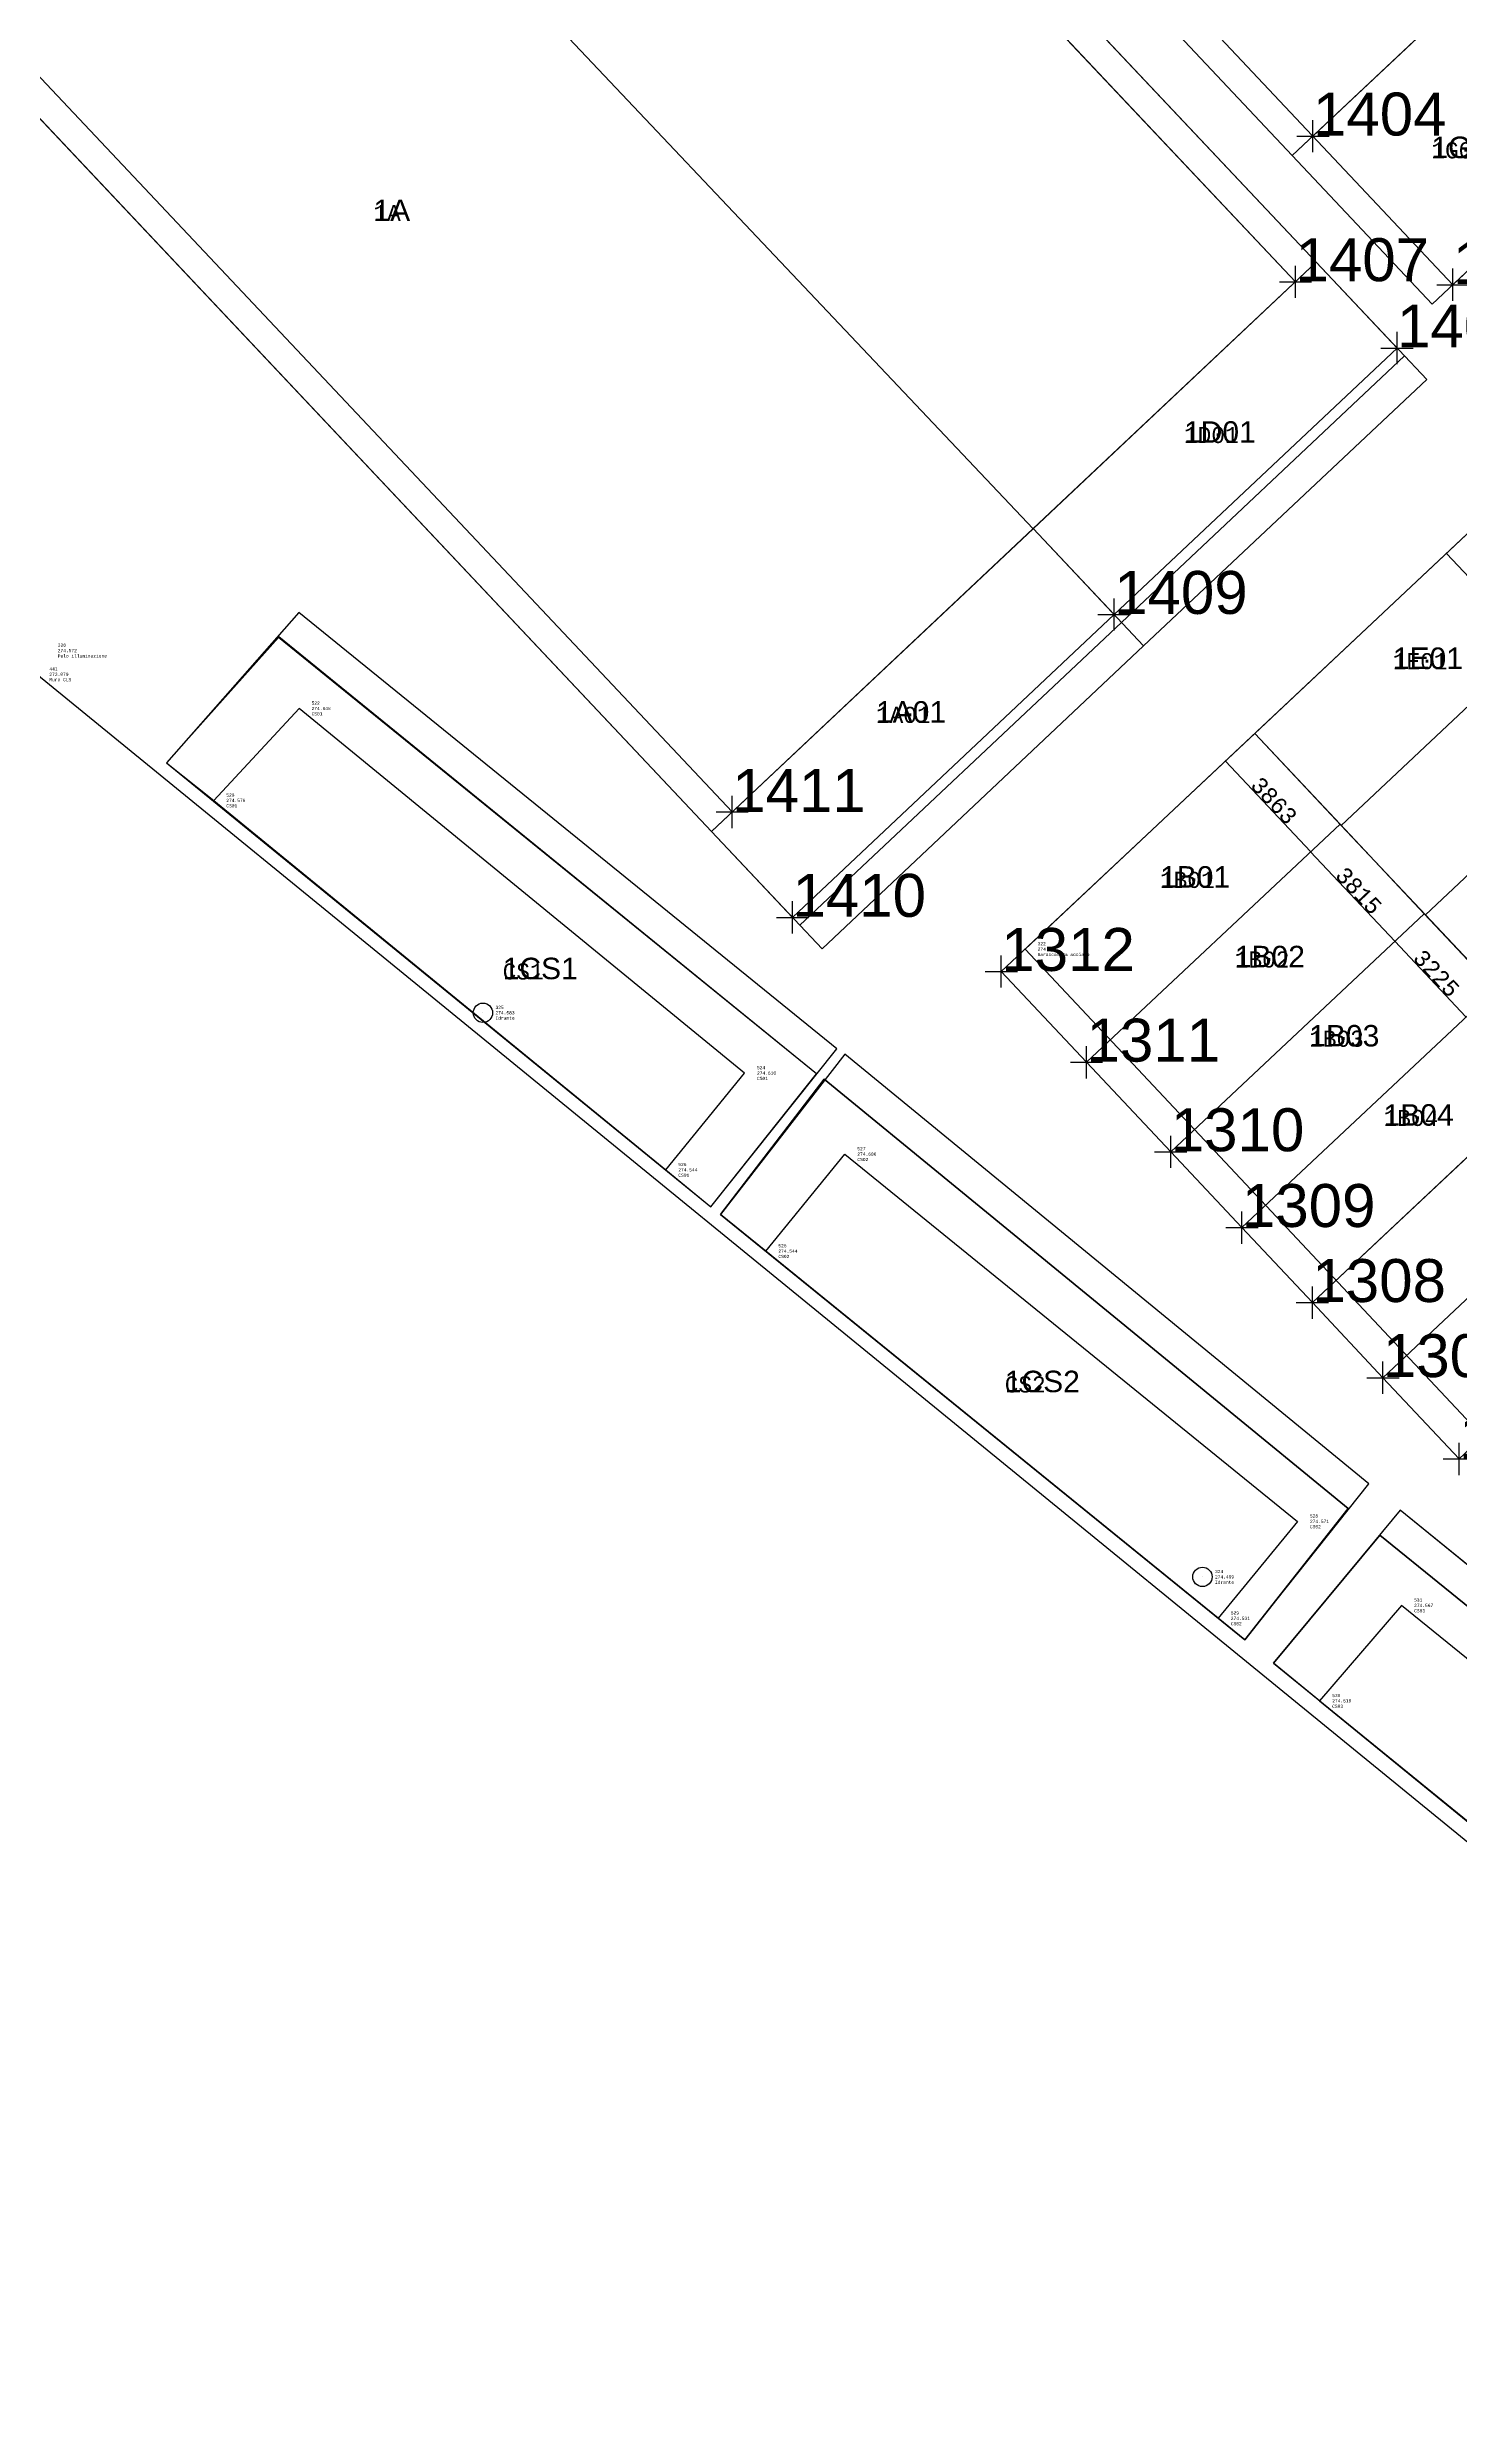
# Model space of a CAD drawing. Extents: x -1000 to 923337, y -63322 to 323191.
# Drawn here: x 99030 to 142833, y 56506 to 130046 of the extents above; entities that cross this region are included whole.
import ezdxf
from ezdxf.enums import TextEntityAlignment as Align

# ---------------------------------------------------------------- set-up
doc = ezdxf.new("R2010")
doc.units = 0
doc.header["$PDMODE"] = 35
doc.header["$PDSIZE"] = 1
for name, color, linetype in [('punti tracciati', 7, 'Continuous'), ('WF nome aree GPS', 7, 'Continuous'), ('WF nuovi punti', 6, 'Continuous'), ('WF quote', 7, 'Continuous'), ('WF_ingombro_stive_2', 1, 'Continuous'), ('WF_lato_di_accesso', 40, 'Continuous'), ('WF_nome_aree_GPS', 7, 'Continuous'), ('WF_tracciatura', 30, 'Continuous')]:
    doc.layers.add(name, color=color, linetype=linetype)
for name, color, linetype, lineweight in [('WF ingombro stive 2', 1, 'Continuous', 30), ('WF lato di accesso', 40, 'Continuous', 30), ('WF piazzole', 6, 'Continuous', 30), ('WF tracciatura', 30, 'Continuous', 30)]:
    doc.layers.add(name, color=color, linetype=linetype, lineweight=lineweight)
doc.layers.add('WF_piazzole', color=6, linetype='Continuous', plot=False)
doc.styles.add('FONTSTYLE_1', font='arial.ttf', dxfattribs={"height": 0.2})
doc.styles.add('FONTSTYLE_2', font='arial.ttf', dxfattribs={"height": 0.2})
doc.styles.get("Standard").update_dxf_attribs({"font": 'consola.ttf', "height": 500})
doc.dimstyles.new('ISO-25', dxfattribs={"dimtxt": 2.5, "dimasz": 2.5, "dimexe": 1.25, "dimexo": 0.625, "dimtad": 1, "dimtxsty": 'Standard', "dimcen": 2.5, "dimadec": 0, "dimazin": 0, "dimtfac": 1, "dimtmove": 0, "dimatfit": 3, "dimfxl": 1, "dimarcsym": 0})

# ---------------------------------------------------------------- blocks, each defined once
blk = doc.blocks.new('rilievo 2')
at = {"color": 8}
for p, q in [((194356, -478384), (190885, -482275)), ((211046, -491935), (194370, -478369)), ((190885, -482275), (192351, -483445, 2585)), ((207770, -496057, 2549), (211046, -491935)), ((208072, -496295, 2554), (211288, -492096)), ((211288, -492096), (227542, -505427)), ((206371, -494913, 2552), (207770, -496057, 2549)), ((209475, -497435, 2553), (208072, -496295, 2554)), ((227542, -505427), (224337, -509503, 675)), ((225219, -510224, 2528), (228525, -506247)), ((228525, -506247), (244998, -519666)), ((224337, -509503, 675), (223509, -508833, 2540)), ((226653, -511395, 2526), (225219, -510224, 2528))]:
    blk.add_line(p, q, dxfattribs=at)
blk.add_polyline3d([(161648, -448828, 1954), (186863, -479531, 1078), (241997, -524553, 234), (257566, -525503, 360), (287808, -502280, 2651), (311879, -483968, 2683), (320954, -477001, -331), (327105, -472296, -331), (335070, -466036, 2080), (354649, -449578, 2133), (314683, -397379, 2207), (310635, -400536, 2212), (303510, -391107, 2143), (295063, -397138, 2335), (271429, -369482, 1692), (264211, -374625, 1649), (263130, -375375, 1675), (222048, -404916, 2809)], dxfattribs=at)
blk.add_polyline3d([(255308, -498750, 2875), (247700, -505905, 3627), (245447, -503584, 3012), (241842, -506860, 2803), (235282, -499869, 2839), (231678, -503146, 2630), (217517, -488061, 2893), (232227, -474236, 2932)], close=True, dxfattribs=at)
at = {"color": 1}
for points in [[(194996, -480592, 2656), (192351, -483445, 2585), (206371, -494913, 2552), (208812, -491908, 2619)], [(209475, -497435, 2553), (211926, -494424, 2615), (225963, -505824, 2580), (223509, -508833, 2540)], [(229195, -508432, 2576), (226653, -511395, 2526), (240576, -522767, 2510), (243152, -519755, 2596)]]:
    blk.add_polyline3d(points, close=True, dxfattribs=at)
for centre in [(200700, -490037, 2592), (223019, -507547, 2507)]:
    blk.add_circle(centre, 300, dxfattribs=at)
at = {"color": 8}
for p in [(194996, -480592, 2656), (192351, -483445, 2585), (217517, -488061, 2893), (200700, -490037, 2592), (208812, -491908, 2619), (206371, -494913, 2552), (211926, -494424, 2615), (209475, -497435, 2553), (225963, -505824, 2580), (223019, -507547, 2507), (223509, -508833, 2540), (229195, -508432, 2576), (226653, -511395, 2526)]:
    blk.add_point(p, dxfattribs=at)
for s, p in [('326', (187512, -478628, 2580)), ('441', (187252, -479364, 1078)), ('274.572', (187512, -478795, 2580)), ('Palo illuminazione', (187512, -478961, 2580)), ('Muro CLS', (187252, -479697, 1078)), ('273.070', (187252, -479531, 1078)), ('CS01', (195385, -480758, 2656)), ('522', (195385, -480425, 2656)), ('274.648', (195385, -480592, 2656)), ('CS01', (192740, -483612, 2585)), ('523', (192740, -483278, 2585)), ('274.576', (192740, -483445, 2585)), ('322', (217906, -487894, 2893)), ('274.885', (217906, -488061, 2893)), ('Baraccatura acciaio', (217906, -488228, 2893)), ('325', (201089, -489870, 2592)), ('274.583', (201089, -490037, 2592)), ('Idrante', (201089, -490203, 2592)), ('524', (209201, -491741, 2619)), ('274.610', (209201, -491908, 2619)), ('CS01', (209201, -492075, 2619)), ('525', (206760, -494746, 2552)), ('274.544', (206760, -494913, 2552)), ('CS02', (212314, -494591, 2615)), ('527', (212314, -494257, 2615)), ('274.606', (212314, -494424, 2615)), ('CS01', (206760, -495079, 2552)), ('CS02', (209864, -497601, 2553)), ('526', (209864, -497268, 2553)), ('274.544', (209864, -497435, 2553)), ('CS02', (226352, -505990, 2580)), ('528', (226352, -505657, 2580)), ('274.571', (226352, -505824, 2580)), ('324', (223408, -507380, 2507)), ('274.499', (223408, -507547, 2507)), ('Idrante', (223408, -507713, 2507)), ('529', (223898, -508666, 2540)), ('274.531', (223898, -508833, 2540)), ('CS03', (229584, -508599, 2576)), ('531', (229584, -508265, 2576)), ('274.567', (229584, -508432, 2576)), ('CS02', (223898, -508999, 2540)), ('CS03', (227042, -511562, 2526)), ('530', (227042, -511229, 2526)), ('274.518', (227042, -511395, 2526))]:
    blk.add_text(s, height=100, dxfattribs=at).set_placement(p, align=Align.MIDDLE_LEFT)
blk = doc.blocks.new('*D7')
at = {"layer": 'Defpoints', "color": 0, "transparency": 16777216}
for p in [(142427, 114341, 2928), (145110, 111491, 2875), (145110, 111491)]:
    blk.add_point(p, dxfattribs=at)
at = {"layer": 'WF quote', "color": 0, "lineweight": -2, "transparency": 16777216}
for p, q in [((142428, 114341), (142428, 114342)), ((142429, 114339), (145108, 111493)), ((145111, 111492), (145111, 111492))]:
    blk.add_line(p, q, dxfattribs=at)
at = {"layer": 'WF quote', "color": 0, "transparency": 16777216}
for points in [[(142429, 114340), (142429, 114339), (142427, 114341)], [(145109, 111494), (145108, 111493), (145110, 111491)]]:
    blk.add_solid(points, dxfattribs=at)
at = {"layer": 'WF quote', "color": 0, "transparency": 16777216, "insert": (143956, 113093), "char_height": 500, "attachment_point": 5, "rotation": 313.27472}
blk.add_mtext('3914', dxfattribs=at)
blk = doc.blocks.new('*D17')
at = {"layer": 'Defpoints', "color": 0, "transparency": 16777216}
for p in [(135565, 107896, 2844), (138211, 105081, 2844), (138211, 105081)]:
    blk.add_point(p, dxfattribs=at)
at = {"layer": 'WF quote', "color": 0, "lineweight": -2, "transparency": 16777216}
for p, q in [((135566, 107896), (135566, 107896)), ((135567, 107894), (138209, 105083)), ((138211, 105082), (138212, 105082))]:
    blk.add_line(p, q, dxfattribs=at)
at = {"layer": 'WF quote', "color": 0, "transparency": 16777216}
for points in [[(135567, 107894), (135567, 107893), (135565, 107896)], [(138210, 105083), (138209, 105083), (138211, 105081)]]:
    blk.add_solid(points, dxfattribs=at)
at = {"layer": 'WF quote', "color": 0, "transparency": 16777216, "insert": (137076, 106665), "char_height": 500, "attachment_point": 5, "rotation": 313.22794}
blk.add_mtext('3863', dxfattribs=at)
blk = doc.blocks.new('*D18')
at = {"layer": 'Defpoints', "color": 0, "transparency": 16777216}
for p in [(138211, 105081, 2844), (140824, 102301, 2844), (140824, 102301)]:
    blk.add_point(p, dxfattribs=at)
at = {"layer": 'WF quote', "color": 0, "lineweight": -2, "transparency": 16777216}
for p, q in [((138211, 105082), (138212, 105082)), ((138213, 105079), (140822, 102303)), ((140824, 102302), (140825, 102302))]:
    blk.add_line(p, q, dxfattribs=at)
at = {"layer": 'WF quote', "color": 0, "transparency": 16777216}
for points in [[(138213, 105080), (138212, 105079), (138211, 105081)], [(140822, 102304), (140822, 102303), (140824, 102301)]]:
    blk.add_solid(points, dxfattribs=at)
at = {"layer": 'WF quote', "color": 0, "transparency": 16777216, "insert": (139705, 103868), "char_height": 500, "attachment_point": 5, "rotation": 313.22794}
blk.add_mtext('3815', dxfattribs=at)
blk = doc.blocks.new('*D19')
at = {"layer": 'Defpoints', "color": 0, "transparency": 16777216}
for p in [(140824, 102301, 2844), (143033, 99952, 2844), (143033, 99952)]:
    blk.add_point(p, dxfattribs=at)
at = {"layer": 'WF quote', "color": 0, "lineweight": -2, "transparency": 16777216}
for p, q in [((140823, 102301), (140823, 102301)), ((140826, 102300), (143031, 99953)), ((143033, 99952), (143034, 99952))]:
    blk.add_line(p, q, dxfattribs=at)
at = {"layer": 'WF quote', "color": 0, "transparency": 16777216}
for points in [[(140826, 102300), (140825, 102299), (140824, 102301)], [(143031, 99954), (143031, 99953), (143033, 99952)]]:
    blk.add_solid(points, dxfattribs=at)
at = {"layer": 'WF quote', "color": 0, "transparency": 16777216, "insert": (142116, 101303), "char_height": 500, "attachment_point": 5, "rotation": 313.22794}
blk.add_mtext('3225', dxfattribs=at)
blk = doc.blocks.new('Croce___ATS')
at = {"color": 0}
for p, q in [((-0.5, 0), (0.5, 0)), ((0, -0.5), (0, 0.5))]:
    blk.add_line(p, q, dxfattribs=at)
blk = doc.blocks.new('T_P_309')
at = {"color": 7}
blk.add_point((0, 0), dxfattribs=at)
blk.add_blockref('Croce___ATS', (0, 0), dxfattribs=at)
at = {"color": 7, "insert": (0, 0), "char_height": 1.3333, "attachment_point": 7, "style": 'FONTSTYLE_1'}
blk.add_mtext('1306', dxfattribs=at)
blk = doc.blocks.new('T_P_310')
at = {"color": 7}
blk.add_point((0, 0), dxfattribs=at)
blk.add_blockref('Croce___ATS', (0, 0), dxfattribs=at)
at = {"color": 7, "insert": (0, 0), "char_height": 1.3333, "attachment_point": 7, "style": 'FONTSTYLE_1'}
blk.add_mtext('1307', dxfattribs=at)
blk = doc.blocks.new('T_P_311')
at = {"color": 7}
blk.add_point((0, 0), dxfattribs=at)
blk.add_blockref('Croce___ATS', (0, 0), dxfattribs=at)
at = {"color": 7, "insert": (0, 0), "char_height": 1.3333, "attachment_point": 7, "style": 'FONTSTYLE_1'}
blk.add_mtext('1308', dxfattribs=at)
blk = doc.blocks.new('T_P_312')
at = {"color": 7}
blk.add_point((0, 0), dxfattribs=at)
blk.add_blockref('Croce___ATS', (0, 0), dxfattribs=at)
at = {"color": 7, "insert": (0, 0), "char_height": 1.3333, "attachment_point": 7, "style": 'FONTSTYLE_1'}
blk.add_mtext('1309', dxfattribs=at)
blk = doc.blocks.new('T_P_313')
at = {"color": 7}
blk.add_point((0, 0), dxfattribs=at)
blk.add_blockref('Croce___ATS', (0, 0), dxfattribs=at)
at = {"color": 7, "insert": (0, 0), "char_height": 1.3333, "attachment_point": 7, "style": 'FONTSTYLE_1'}
blk.add_mtext('1310', dxfattribs=at)
blk = doc.blocks.new('T_P_314')
at = {"color": 7}
blk.add_point((0, 0), dxfattribs=at)
blk.add_blockref('Croce___ATS', (0, 0), dxfattribs=at)
at = {"color": 7, "insert": (0, 0), "char_height": 1.3333, "attachment_point": 7, "style": 'FONTSTYLE_1'}
blk.add_mtext('1311', dxfattribs=at)
blk = doc.blocks.new('T_P_315')
at = {"color": 7}
blk.add_point((0, 0), dxfattribs=at)
blk.add_blockref('Croce___ATS', (0, 0), dxfattribs=at)
at = {"color": 7, "insert": (0, 0), "char_height": 1.3333, "attachment_point": 7, "style": 'FONTSTYLE_1'}
blk.add_mtext('1312', dxfattribs=at)
blk = doc.blocks.new('T_P_407')
at = {"color": 7}
blk.add_point((0, 0), dxfattribs=at)
blk.add_blockref('Croce___ATS', (0, 0), dxfattribs=at)
at = {"color": 7, "insert": (0, 0), "char_height": 1.3333, "attachment_point": 7, "style": 'FONTSTYLE_1'}
blk.add_mtext('1404', dxfattribs=at)
blk = doc.blocks.new('T_P_408')
at = {"color": 7}
blk.add_point((0, 0), dxfattribs=at)
blk.add_blockref('Croce___ATS', (0, 0), dxfattribs=at)
at = {"color": 7, "insert": (0, 0), "char_height": 1.3333, "attachment_point": 7, "style": 'FONTSTYLE_1'}
blk.add_mtext('1405', dxfattribs=at)
blk = doc.blocks.new('T_P_409')
at = {"color": 7}
blk.add_point((0, 0), dxfattribs=at)
blk.add_blockref('Croce___ATS', (0, 0), dxfattribs=at)
at = {"color": 7, "insert": (0, 0), "char_height": 1.3333, "attachment_point": 7, "style": 'FONTSTYLE_1'}
blk.add_mtext('1407', dxfattribs=at)
blk = doc.blocks.new('T_P_410')
at = {"color": 7}
blk.add_point((0, 0), dxfattribs=at)
blk.add_blockref('Croce___ATS', (0, 0), dxfattribs=at)
at = {"color": 7, "insert": (0, 0), "char_height": 1.3333, "attachment_point": 7, "style": 'FONTSTYLE_1'}
blk.add_mtext('1408', dxfattribs=at)
blk = doc.blocks.new('T_P_411')
at = {"color": 7}
blk.add_point((0, 0), dxfattribs=at)
blk.add_blockref('Croce___ATS', (0, 0), dxfattribs=at)
at = {"color": 7, "insert": (0, 0), "char_height": 1.3333, "attachment_point": 7, "style": 'FONTSTYLE_1'}
blk.add_mtext('1409', dxfattribs=at)
blk = doc.blocks.new('T_P_412')
at = {"color": 7}
blk.add_point((0, 0), dxfattribs=at)
blk.add_blockref('Croce___ATS', (0, 0), dxfattribs=at)
at = {"color": 7, "insert": (0, 0), "char_height": 1.3333, "attachment_point": 7, "style": 'FONTSTYLE_1'}
blk.add_mtext('1410', dxfattribs=at)
blk = doc.blocks.new('T_P_413')
at = {"color": 7}
blk.add_point((0, 0), dxfattribs=at)
blk.add_blockref('Croce___ATS', (0, 0), dxfattribs=at)
at = {"color": 7, "insert": (0, 0), "char_height": 1.3333, "attachment_point": 7, "style": 'FONTSTYLE_1'}
blk.add_mtext('1411', dxfattribs=at)
blk = doc.blocks.new('punti tracciatura 2')
at = {"layer": 'WF_ingombro_stive_2', "ltscale": 0.5}
for p, q in [((1346476.653, -3410.965, 274.779), (1346481.006, -3406.866, 274.779)), ((1346476.752, -3414.882, 274.848), (1346467.973, -3423.15, 274.848))]:
    blk.add_line(p, q, dxfattribs=at)
at = {"layer": 'WF_ingombro_stive_2', "ltscale": 0.5, "flags": 128}
for points, elevation in [([(1346467.973, -3423.15), (1346437.711, -3391.141), (1346445.895, -3383.404)], 274.848), ([(1346428.455, -3399.895), (1346437.711, -3391.141), (1346467.973, -3423.15)], 274.848), ([(1346476.664, -3402.254), (1346481.006, -3406.866), (1346476.653, -3410.965)], 274.779), ([(1346481.006, -3406.866), (1346485.348, -3411.478), (1346480.995, -3415.577)], 274.779), ([(1346470.484, -3425.814), (1346467.97, -3423.146), (1346476.752, -3414.882), (1346479.26, -3417.544)], 274.848), ([(1346467.973, -3423.15), (1346457.993, -3432.548), (1346457.987, -3432.542)], 274.848), ([(1346460.507, -3435.216), (1346457.993, -3432.548), (1346467.97, -3423.146), (1346470.484, -3425.814)], 274.848)]:
    blk.add_lwpolyline(points, dxfattribs=dict(at, elevation=elevation))
for points, elevation in [([(1346485.844, -3424.538), (1346477.532, -3432.363), (1346474.847, -3429.506), (1346483.162, -3421.69)], 274.866), ([(1346488.459, -3427.316), (1346480.139, -3435.136), (1346477.532, -3432.363), (1346485.844, -3424.538)], 274.866), ([(1346490.663, -3429.656), (1346482.341, -3437.479), (1346480.139, -3435.136), (1346488.459, -3427.316)], 274.866), ([(1346477.492, -3432.32), (1346469.629, -3439.711), (1346466.985, -3436.896), (1346474.847, -3429.506)], 274.836), ([(1346480.105, -3435.1), (1346472.241, -3442.492), (1346469.629, -3439.711), (1346477.492, -3432.32)], 274.836), ([(1346482.314, -3437.45), (1346474.448, -3444.844), (1346472.241, -3442.492), (1346480.105, -3435.1)], 274.836), ([(1346484.501, -3439.778), (1346476.634, -3447.173), (1346474.448, -3444.844), (1346482.314, -3437.45)], 274.836), ([(1346486.689, -3442.107), (1346478.821, -3449.503), (1346476.634, -3447.173), (1346484.501, -3439.778)], 274.836), ([(1346489.05, -3444.62), (1346481.186, -3452.024), (1346478.821, -3449.503), (1346486.689, -3442.107)], 274.836)]:
    blk.add_lwpolyline(points, close=True, dxfattribs=dict(at, elevation=elevation))
at = {"layer": 'WF_lato_di_accesso', "ltscale": 0.5}
for p, q in [((1346461.252, -3440.074, 271.991), (1346444.562, -3426.523, 271.991)), ((1346466.985, -3436.896, 274.836), (1346469.629, -3439.711, 274.866)), ((1346469.629, -3439.711, 274.866), (1346472.241, -3442.492, 274.866)), ((1346477.748, -3453.566, 271.991), (1346461.495, -3440.235, 271.991)), ((1346472.241, -3442.492, 274.866), (1346474.448, -3444.844, 274.866)), ((1346474.448, -3444.844, 274.866), (1346476.634, -3447.173, 274.836)), ((1346476.634, -3447.173, 274.836), (1346478.821, -3449.503, 274.866)), ((1346478.821, -3449.503, 274.866), (1346481.186, -3452.024, 274.836)), ((1346495.205, -3467.805, 271.991), (1346478.731, -3454.386, 271.991))]:
    blk.add_line(p, q, dxfattribs=at)
at = {"layer": 'WF_piazzole', "ltscale": 0.5, "elevation": 271.991, "flags": 128}
for points in [[(1346444.562, -3426.523), (1346441.091, -3430.414), (1346457.976, -3444.196), (1346461.252, -3440.074)], [(1346461.494, -3440.235), (1346458.278, -3444.434), (1346474.543, -3457.642), (1346477.748, -3453.566)], [(1346478.731, -3454.386), (1346475.426, -3458.363), (1346491.778, -3471.674), (1346495.204, -3467.805)]]:
    blk.add_lwpolyline(points, close=True, dxfattribs=at)
at = {"layer": 'WF_tracciatura', "ltscale": 0.5}
for p, q in [((1346476.111, -3415.486, 274.848), (1346445.894, -3383.402, 274.848)), ((1346450.599, -3383.292, 274.779), (1346480.995, -3415.577, 274.779)), ((1346428.456, -3399.896, 274.848), (1346458.636, -3431.943, 274.848)), ((1346470.484, -3425.814, 274.848), (1346479.26, -3417.544, 274.848)), ((1346460.507, -3435.216, 274.848), (1346470.484, -3425.814, 274.848))]:
    blk.add_line(p, q, dxfattribs=at)
at = {"color": 7}
for name, p in [('T_P_407', (1346476.653, -3410.965, 274.779)), ('T_P_409', (1346476.111, -3415.486, 274.848)), ('T_P_408', (1346480.995, -3415.577, 274.779)), ('T_P_410', (1346479.26, -3417.544, 274.848)), ('T_P_411', (1346470.484, -3425.814, 274.848)), ('T_P_413', (1346458.636, -3431.943, 274.848)), ('T_P_412', (1346460.507, -3435.216, 274.848)), ('T_P_315', (1346466.985, -3436.896, 274.836)), ('T_P_314', (1346469.629, -3439.711, 274.836)), ('T_P_313', (1346472.241, -3442.492, 274.836)), ('T_P_312', (1346474.448, -3444.844, 274.836)), ('T_P_311', (1346476.634, -3447.173, 274.836)), ('T_P_310', (1346478.821, -3449.503, 274.836)), ('T_P_309', (1346481.186, -3452.024, 274.836))]:
    blk.add_blockref(name, p, dxfattribs=at)
at = {"layer": 'WF_nome_aree_GPS', "char_height": 0.6667, "attachment_point": 7, "style": 'FONTSTYLE_2'}
for s, insert in [('1G07', (1346480.326, -3411.656, 271.923)), ('1A', (1346447.511, -3413.599, 271.991)), ('1D01', (1346472.652, -3420.491, 271.991)), ('1E01', (1346479.13, -3427.513, 271.943)), ('1A01', (1346463.097, -3429.179, 271.991)), ('1B01', (1346471.908, -3434.301, 271.991)), ('1CS1', (1346451.518, -3437.143, 271.087)), ('1B02', (1346474.228, -3436.773, 271.991)), ('1B03', (1346476.536, -3439.231, 271.991)), ('1B04', (1346478.843, -3441.689, 271.991)), ('1CS2', (1346467.092, -3449.962, 271.087))]:
    blk.add_mtext(s, dxfattribs=dict(at, insert=insert))

msp = doc.modelspace()

# ---------------------------------------------------------------- linework, layer by layer
at = {"layer": 'WF ingombro stive 2'}
for points, elevation in [([(129605.5, 115106.7), (99342.9, 147115), (108167.2, 155458), (138384.1, 123373.9), (129605.5, 115106.7)], 2856.2), ([(129605.5, 115106.7), (119625.4, 105708.2), (89447, 137756), (99342.9, 147115), (129605.5, 115106.7)], 2856.2), ([(138295.8, 136002.3), (142638.2, 131390.2), (137643.6, 126687.5), (133301.2, 131299.6), (139023.8, 136687.7)], 2787.4), ([(142638.6, 131389.7), (146981, 126777.6), (141986, 122075.4), (137643.6, 126687.5), (143366.2, 132075.6)], 2787.4), ([(147475.7, 113718.6), (139164.6, 105893.6), (136478.9, 108750.8), (144794.1, 116566.7), (147475.7, 113718.6)], 2875), ([(150091.3, 110940.7), (141771.5, 103120.2), (139164.6, 105893.6), (147475.7, 113718.6), (150091.3, 110940.7)], 2875), ([(152295.1, 108599.9), (143973.4, 100777.7), (141771.5, 103120.2), (150091.3, 110940.7), (152295.1, 108599.9)], 2875), ([(139124.4, 105936.3), (131261.1, 98545), (128617, 101360.7), (136478.9, 108750.8), (139124.4, 105936.3)], 2844.4), ([(141737.3, 103156.6), (133872.8, 95764), (131261.1, 98545), (139124.4, 105936.3), (141737.3, 103156.6)], 2844.4), ([(143945.7, 100806.3), (136079.7, 93412.5), (133872.8, 95764), (141737.3, 103156.6), (143945.7, 100806.3)], 2844.4), ([(146133.5, 98477.9), (138266.2, 91082.8), (136079.7, 93412.5), (143945.7, 100806.3), (146133.5, 98477.9)], 2844.4), ([(148321.4, 96149.6), (140452.8, 88753.3), (138266.2, 91082.8), (146133.5, 98477.9), (148321.4, 96149.6)], 2844.4), ([(150682.5, 93636.8), (142818.5, 86232.7), (140452.8, 88753.3), (148321.4, 96149.6), (150682.5, 93636.8)], 2844.4)]:
    msp.add_lwpolyline(points, dxfattribs=dict(at, elevation=elevation))
at = {"layer": 'WF ingombro stive 2', "elevation": 2856.2}
for points in [[(129602.2, 115110.2), (138384.1, 123373.9), (141813.6, 119734.5), (133033.4, 111469.2)], [(119625.4, 105708.2), (129602.2, 115110.2), (133033.3, 111469.1), (123056.5, 102067.1)]]:
    msp.add_lwpolyline(points, close=True, dxfattribs=at)
at = {"layer": 'WF lato di accesso'}
for p, q in [((138384.1, 123373.9, 2856.2), (108167.2, 155458, 2856.2)), ((89447, 137756, 2856.2), (119625.4, 105708.2, 2856.2)), ((133301.2, 131299.6, 2787.4), (137643.6, 126687.5, 2787.4)), ((137643.6, 126687.5, 2787.4), (141986, 122075.4, 2787.4)), ((133033.4, 111469.2, 2856.2), (141813.6, 119734.5, 2856.2)), ((123514.3, 98958.3), (106824.3, 112509.3)), ((123056.5, 102067.1, 2856.2), (133033.3, 111469.1, 2856.2)), ((128617, 101360.7, 2844.4), (131261.1, 98545, 2875)), ((140013.8, 85463.1), (123760.5, 98794.3)), ((131261.1, 98545, 2875), (133872.8, 95764, 2875)), ((133872.8, 95764, 2875), (136079.7, 93412.5, 2875)), ((136079.7, 93412.5, 2875), (138266.2, 91082.8, 2844.4)), ((138266.2, 91082.8, 2844.4), (140452.8, 88753.3, 2875)), ((140452.8, 88753.3, 2875), (142818.5, 86232.7, 2844.4)), ((157468.2, 71226), (140994.7, 84645.1))]:
    msp.add_line(p, q, dxfattribs=at)
at = {"layer": 'WF nuovi punti'}
for p in [(106194, 111733), (122884, 98182), (123126, 98021), (126268.4, 88075.7, 655.9), (126268.4, 88075.7, 655.9), (139380, 84690), (140363, 83870), (135110.4, 82408.9, 2507.4), (135110.4, 82408.9, 2507.4)]:
    msp.add_point(p, dxfattribs=at)
at = {"layer": 'WF piazzole'}
for points in [[(106825.1, 112508.7), (102723.1, 107842.6), (119608.6, 94060.6), (123515.1, 98957.7), (106825.1, 112508.7)], [(123760.2, 98794.2), (119910.2, 93822.3), (136175.6, 80614.6), (140014.2, 85463.2), (123760.2, 98794.2)]]:
    msp.add_lwpolyline(points, dxfattribs=at)
msp.add_lwpolyline([(140994.6, 84645.3), (137057.9, 79893), (153410.6, 66582.5), (157467.6, 71226.3)], close=True, dxfattribs=at)
at = {"layer": 'WF tracciatura'}
for p, q in [((137742.9, 122770.1, 2856.2), (107525.9, 154854, 2856.2)), ((112230.7, 154963.9, 2787.4), (142627.3, 122679.3, 2787.4)), ((90088.3, 138359.9, 2856.2), (120267.7, 106313.1, 2856.2)), ((132347.6, 112197, 5712.9), (141123.3, 120467, 5712.9)), ((122370.7, 102794.9, 2856.7), (132347.5, 112196.9, 2856.7))]:
    msp.add_line(p, q, dxfattribs=at)

# ---------------------------------------------------------------- block references
at = {"color": 251}
msp.add_blockref('rilievo 2', (-88161.4, 590117.4), dxfattribs=at)
at = {"layer": 'punti tracciati', "xscale": 1000, "yscale": 1000, "zscale": 1000}
msp.add_blockref('punti tracciatura 2', (-1346338367.3, 3538255.9, -271991), dxfattribs=at)

# ---------------------------------------------------------------- texts
at = {"layer": 'WF nome aree GPS'}
for s, p in [('1G07', (141958.5, 126600.4, -68.9)), ('1A', (109143, 124657.5)), ('1D01', (134284.6, 117765)), ('1E01', (140762.5, 110742.9, -48.8)), ('1A01', (124728.7, 109076.9)), ('1B01', (133540.3, 103955.3)), ('CS1', (113149.7, 101113.5, -904.8)), ('1B02', (135860.3, 101483.8)), ('1B03', (138167.8, 99025.6)), ('1B04', (140475.3, 96567.4)), ('CS2', (128724.2, 88294.1, -904.8))]:
    msp.add_text(s, height=500, dxfattribs=at).set_placement(p)

# ---------------------------------------------------------------- dimensions: what is measured, and where the dimension line sits
at = {"layer": 'WF quote'}
for p1, p2, picture, middle in [((142427.2, 114341, 2928.1), (145110.2, 111491.4, 2875), '*D7', (143956.2, 113092.8)), ((135565.5, 107895.6, 5688.8), (138211, 105081.1, 5688.8), '*D17', (137075.9, 106664.7, 2844.4))]:
    dim = msp.add_aligned_dim(p1=p1, p2=p2, distance=0, dimstyle='ISO-25', override={"dimdec": 0}, dxfattribs=at)
    dim.commit()
    dim.dimension.update_dxf_attribs({"geometry": picture, "text_midpoint": middle})
for base, p1, p2, picture, middle in [((140823.9, 102301.4, 2844.4), (138211, 105081.1, 5688.8), (140823.9, 102301.4, 5688.8), '*D18', (139705.1, 103867.6, 2844.4)), ((143032.7, 99951.6, 2844.4), (140823.9, 102301.4, 5688.8), (143032.7, 99951.6, 5688.8), '*D19', (142115.9, 101302.9, 2844.4))]:
    dim = msp.add_linear_dim(base=base, p1=p1, p2=p2, angle=133.227937, dimstyle='ISO-25', override={"dimdec": 0, "dimtmove": 1}, dxfattribs=at)
    dim.commit()
    dim.dimension.update_dxf_attribs({"geometry": picture, "text_midpoint": middle})

doc.saveas('drawing.dxf')
